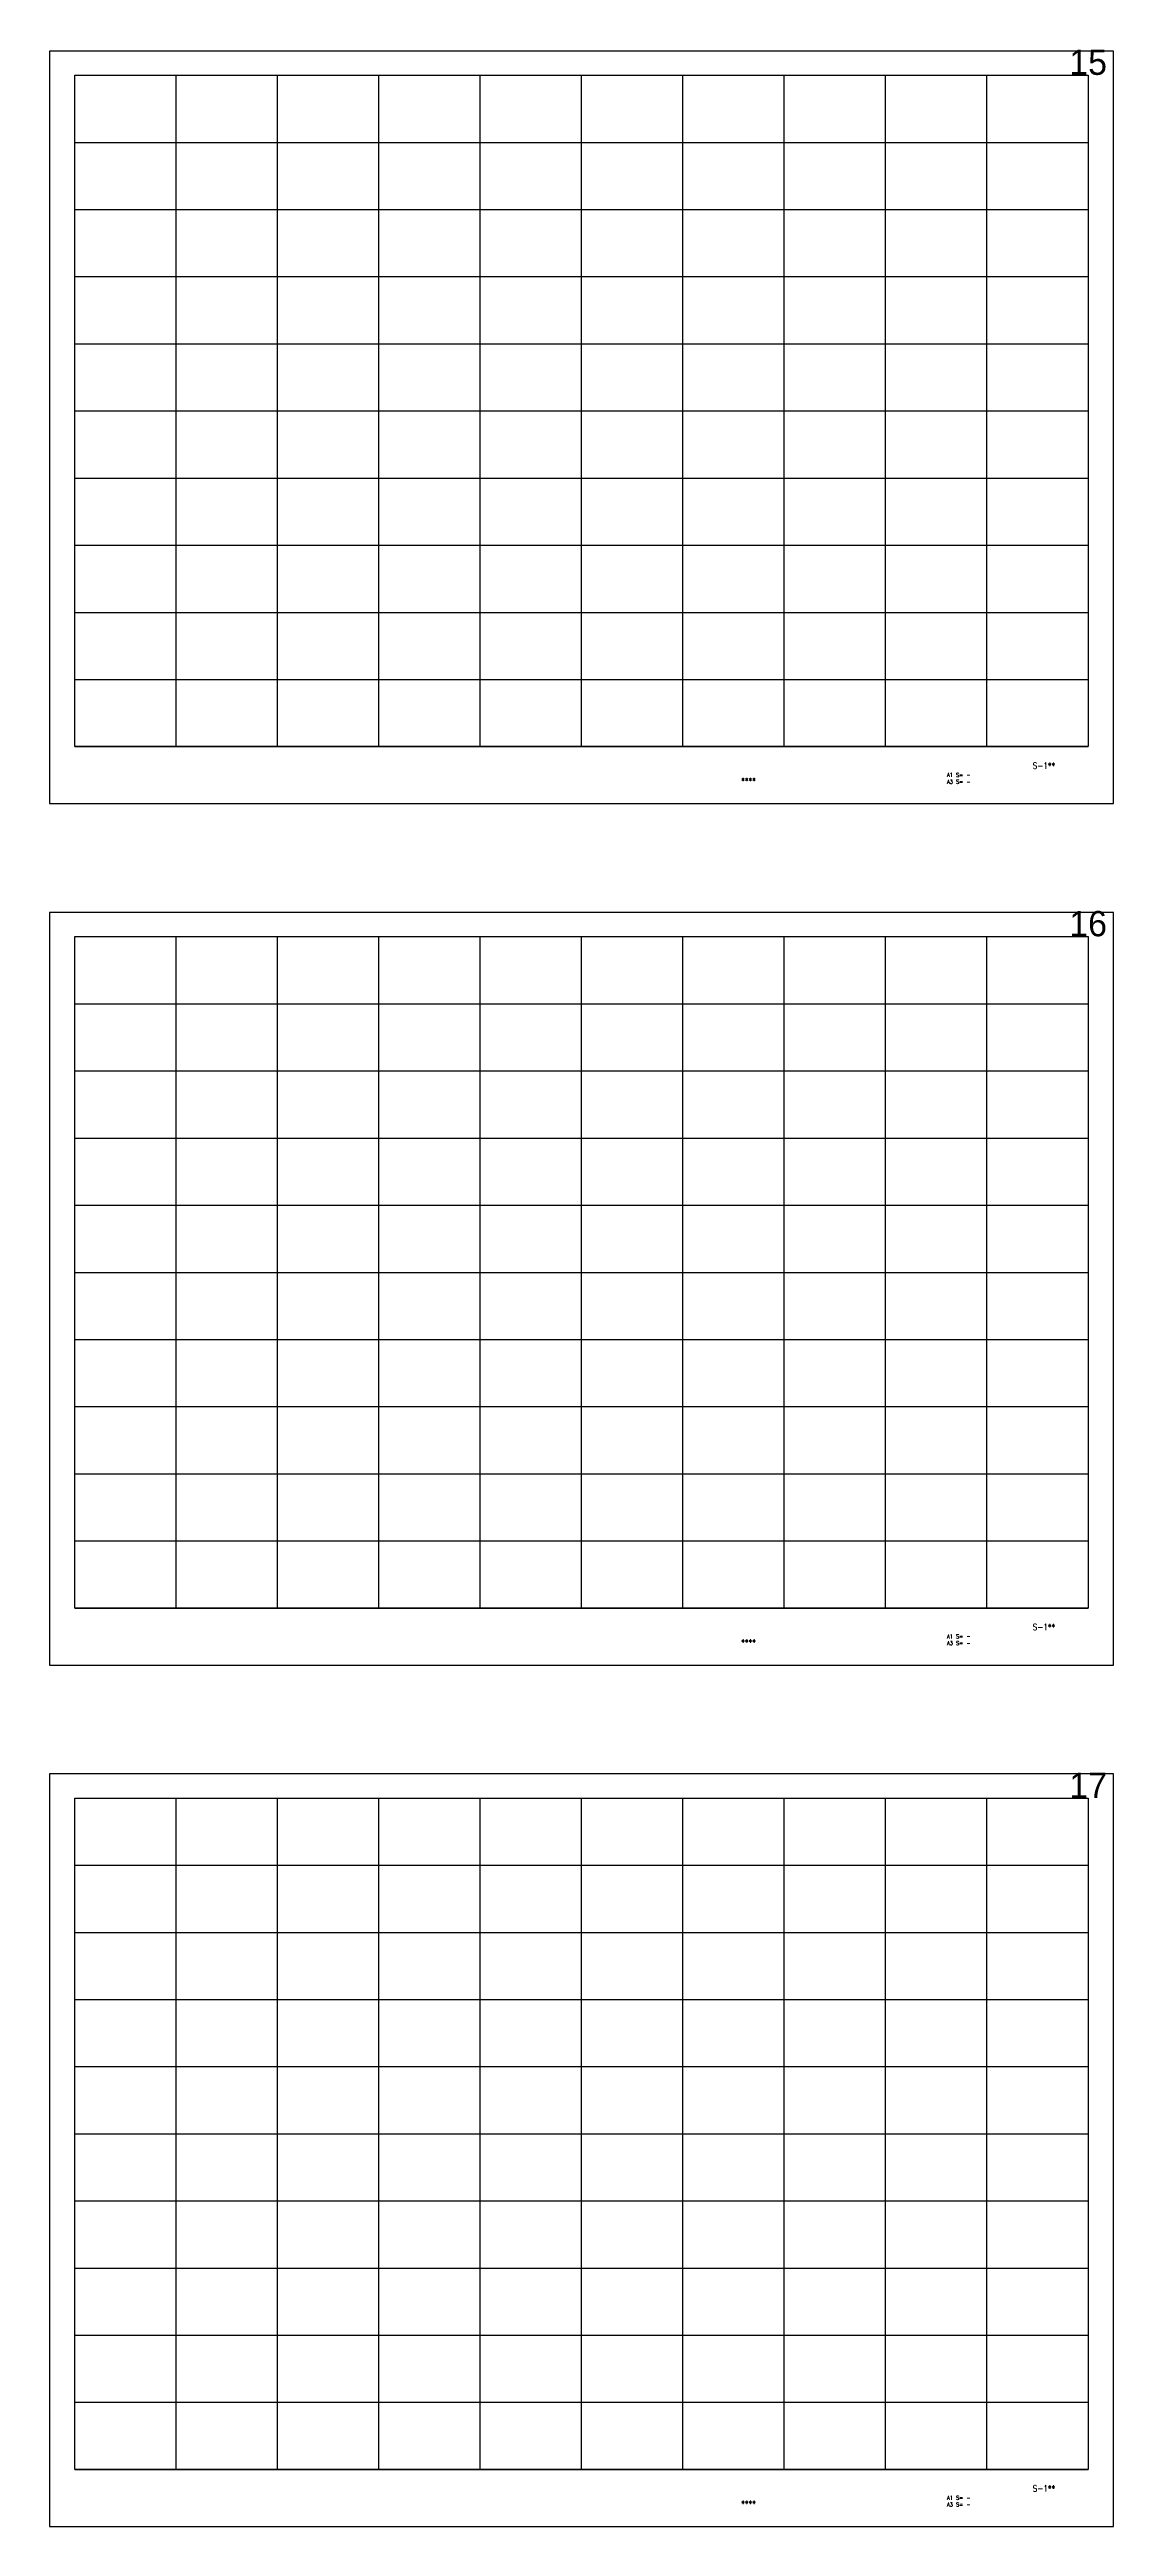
# Model space of a CAD drawing. Extents: x -180000 to 810000, y -1678500 to 210463.
# Drawn here: x 300000 to 510000, y -1168500 to -679679 of the extents above; entities that cross this region are included whole.
import ezdxf

# ---------------------------------------------------------------- set-up
doc = ezdxf.new("R2010")
doc.units = 0
doc.header["$MEASUREMENT"] = 0
doc.layers.add('99_レイアウト枠', color=251, linetype='CONTINUOUS', plot=False)
doc.layers.add('99_頁番号', color=6, linetype='CONTINUOUS')
doc.styles.add('DRACAD', font='txt', dxfattribs={"width": 0.85, "bigfont": 'extfont2'})
doc.styles.get("Standard").update_dxf_attribs({"font": 'Osaka.ttc'})

msp = doc.modelspace()

# ---------------------------------------------------------------- linework, layer by layer
at = {"layer": '99_レイアウト枠'}
for p, q in [((305000, -817250), (305000, -684750)), ((325000, -817250), (325000, -684750)), ((345000, -817250), (345000, -684750)), ((365000, -817250), (365000, -684750)), ((385000, -817250), (385000, -684750)), ((405000, -817250), (405000, -684750)), ((425000, -817250), (425000, -684750)), ((445000, -817250), (445000, -684750)), ((465000, -817250), (465000, -684750)), ((485000, -817250), (485000, -684750)), ((305000, -698000), (505000, -698000)), ((305000, -711250), (505000, -711250)), ((305000, -724500), (505000, -724500)), ((305000, -737750), (505000, -737750)), ((305000, -751000), (505000, -751000)), ((305000, -764250), (505000, -764250)), ((305000, -777500), (505000, -777500)), ((305000, -790750), (505000, -790750)), ((305000, -804000), (505000, -804000)), ((305000, -817250), (505000, -817250)), ((305000, -987250), (305000, -854750)), ((325000, -987250), (325000, -854750)), ((345000, -987250), (345000, -854750)), ((365000, -987250), (365000, -854750)), ((385000, -987250), (385000, -854750)), ((405000, -987250), (405000, -854750)), ((425000, -987250), (425000, -854750)), ((445000, -987250), (445000, -854750)), ((465000, -987250), (465000, -854750)), ((485000, -987250), (485000, -854750)), ((305000, -868000), (505000, -868000)), ((305000, -881250), (505000, -881250)), ((305000, -894500), (505000, -894500)), ((305000, -907750), (505000, -907750)), ((305000, -921000), (505000, -921000)), ((305000, -934250), (505000, -934250)), ((305000, -947500), (505000, -947500)), ((305000, -960750), (505000, -960750)), ((305000, -974000), (505000, -974000)), ((305000, -987250), (505000, -987250)), ((305000, -1157250), (305000, -1024750)), ((325000, -1157250), (325000, -1024750)), ((345000, -1157250), (345000, -1024750)), ((365000, -1157250), (365000, -1024750)), ((385000, -1157250), (385000, -1024750)), ((405000, -1157250), (405000, -1024750)), ((425000, -1157250), (425000, -1024750)), ((445000, -1157250), (445000, -1024750)), ((465000, -1157250), (465000, -1024750)), ((485000, -1157250), (485000, -1024750)), ((305000, -1038000), (505000, -1038000)), ((305000, -1051250), (505000, -1051250)), ((305000, -1064500), (505000, -1064500)), ((305000, -1077750), (505000, -1077750)), ((305000, -1091000), (505000, -1091000)), ((305000, -1104250), (505000, -1104250)), ((305000, -1117500), (505000, -1117500)), ((305000, -1130750), (505000, -1130750)), ((305000, -1144000), (505000, -1144000)), ((305000, -1157250), (505000, -1157250))]:
    msp.add_line(p, q, dxfattribs=at)
for points in [[(300000, -828500), (510000, -828500), (510000, -680000), (300000, -680000)], [(305000, -684750), (505000, -684750), (505000, -817250), (305000, -817250)], [(300000, -998500), (510000, -998500), (510000, -850000), (300000, -850000)], [(305000, -854750), (505000, -854750), (505000, -987250), (305000, -987250)], [(300000, -1168500), (510000, -1168500), (510000, -1020000), (300000, -1020000)], [(305000, -1024750), (505000, -1024750), (505000, -1157250), (305000, -1157250)]]:
    msp.add_lwpolyline(points, close=True, dxfattribs=at)

# ---------------------------------------------------------------- texts
at = {"layer": '99_レイアウト枠', "char_height": 5000, "attachment_point": 8}
for s, insert in [('15', (505000, -684750)), ('16', (505000, -854750)), ('17', (505000, -1024750))]:
    msp.add_mtext(s, dxfattribs=dict(at, insert=insert))
at = {"layer": '99_頁番号', "attachment_point": 4, "style": 'DRACAD'}
for s, insert, char_height in [('{S-1**}', (494058.6, -821003.9), 1250), ('{  ****  }', (434630.6, -824003.9), 1250), ('A1 S= - ^JA3 S= - ', (477130.6, -823507.5), 800), ('{S-1**}', (494058.6, -991003.9), 1250), ('{  ****  }', (434630.6, -994003.9), 1250), ('A1 S= - ^JA3 S= - ', (477130.6, -993507.5), 800), ('{  ****  }', (434630.6, -1164003.9), 1250), ('A1 S= - ^JA3 S= - ', (477130.6, -1163507.5), 800), ('{S-1**}', (494058.6, -1161003.9), 1250)]:
    msp.add_mtext(s, dxfattribs=dict(at, insert=insert, char_height=char_height))

doc.saveas('drawing.dxf')
